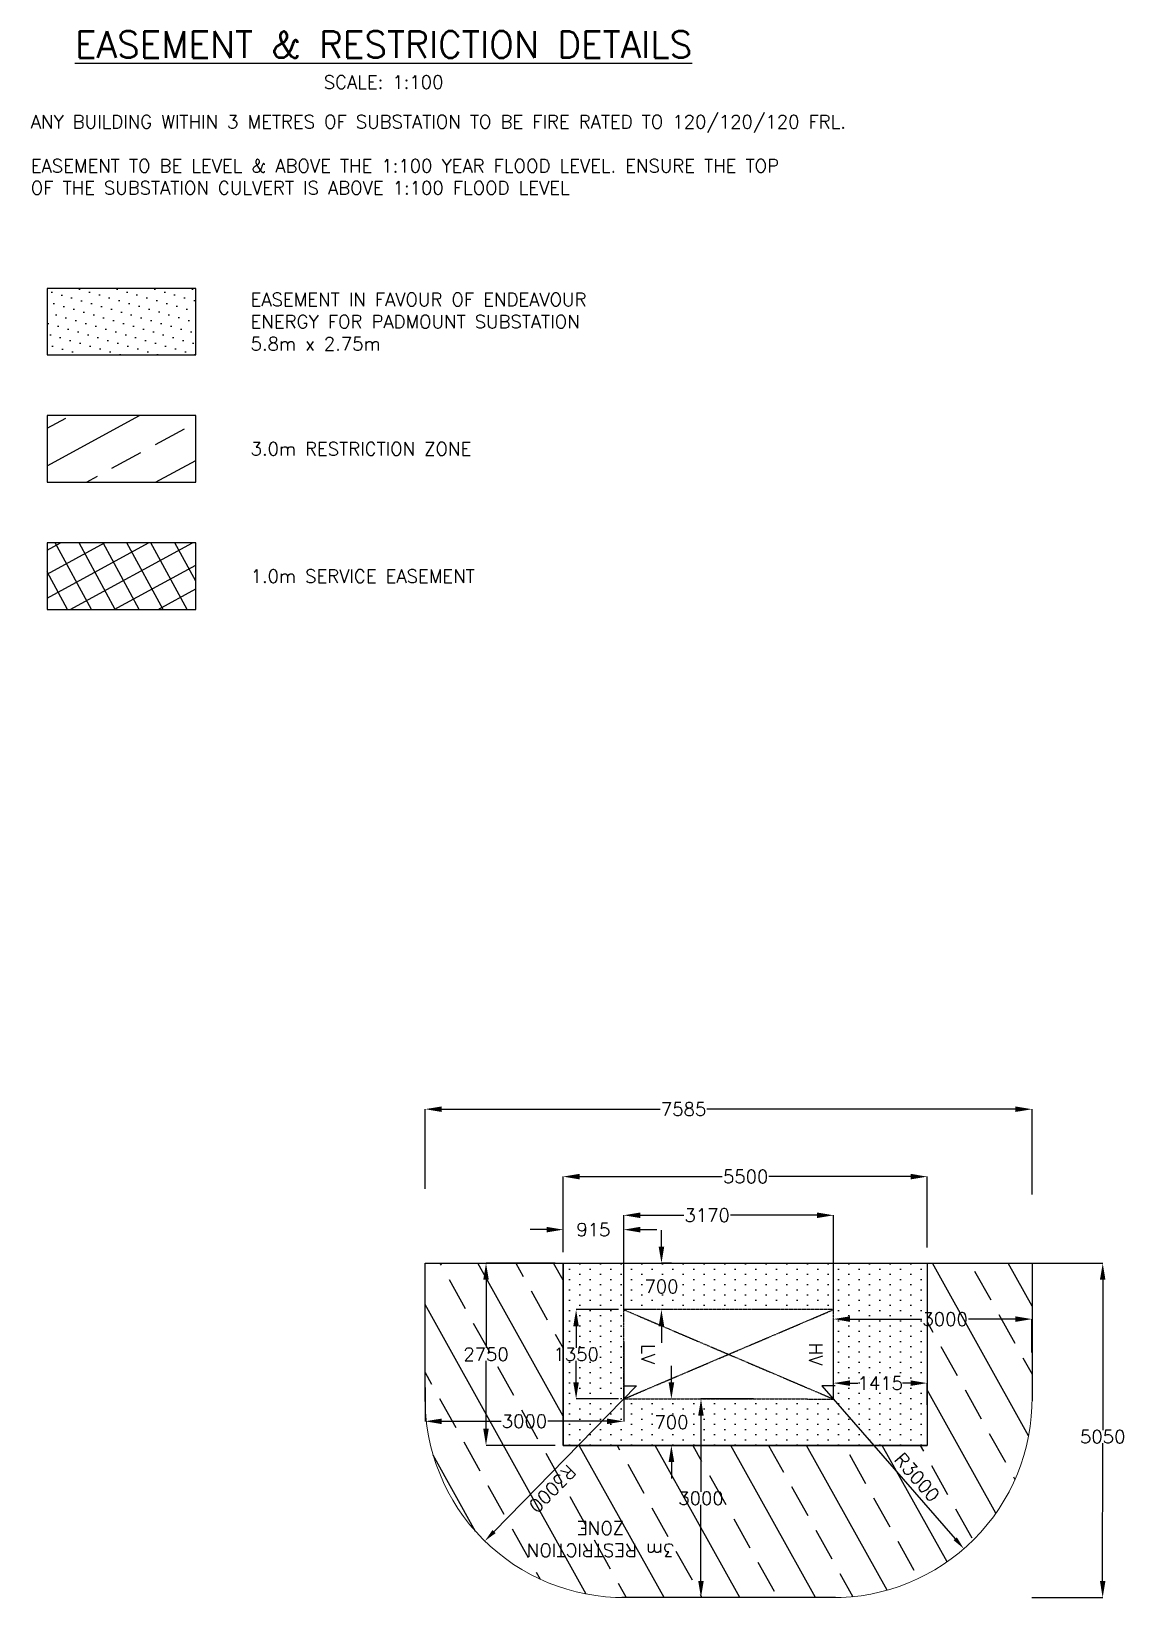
# Model space of a CAD drawing. Header units: metres. Extents: x 15383 to 530218, y 6156255 to 6759712.
# Drawn here: x 15383 to 31888, y 6599787 to 6623447 of the extents above; entities that cross this region are included whole.
import ezdxf

# ---------------------------------------------------------------- set-up
doc = ezdxf.new("R2010")
doc.units = ezdxf.units.M
doc.linetypes.add('HIDDEN2', pattern=[0.1875, 0.125, -0.0625])
doc.layers.add('_User Miscellaneous1', color=7, linetype='Continuous')
doc.styles.add('ROMANS', font='romans.shx', dxfattribs={"height": 200})
doc.styles.get("Standard").update_dxf_attribs({"font": 'arial.ttf'})
doc.dimstyles.new('100', dxfattribs={"dimtxt": 200, "dimasz": 2500, "dimexe": 0.18, "dimexo": 0.0625, "dimgap": 0.09, "dimtad": 0, "dimtih": 1, "dimtoh": 1, "dimdec": 0, "dimzin": 0, "dimdsep": 46, "dimtxsty": 'ROMANS', "dimcen": 0.09, "dimclrt": 256, "dimadec": 0, "dimazin": 0, "dimtfac": 1, "dimtdec": 0, "dimtofl": 0, "dimtmove": 0, "dimatfit": 0, "dimfxl": 1, "dimtolj": 1, "dimtzin": 0, "dimarcsym": 0})
doc.dimstyles.get("Standard").update_dxf_attribs({"dimtxt": 0.18, "dimasz": 0.18, "dimexe": 0.18, "dimexo": 0.0625, "dimgap": 0.09, "dimtad": 0, "dimtih": 1, "dimtoh": 1, "dimdec": 4, "dimzin": 0, "dimdsep": 46, "dimtxsty": 'Standard', "dimcen": 0.09, "dimadec": 0, "dimazin": 0, "dimtfac": 1, "dimtdec": 4, "dimtofl": 0, "dimtmove": 0, "dimatfit": 3, "dimfxl": 1, "dimtolj": 1, "dimtzin": 0, "dimarcsym": 0})

# ---------------------------------------------------------------- blocks, each defined once
blk = doc.blocks.new('*D157')
at = {"layer": '_User Miscellaneous1', "color": 0, "lineweight": -2, "transparency": 16777216}
for p, q in [((30406, 6604838), (31571, 6604838)), ((31571, 6604588), (31571, 6602319)), ((31570, 6600038), (31571, 6602119)), ((30502, 6599788), (31571, 6599788))]:
    blk.add_line(p, q, dxfattribs=at)
at = {"layer": '_User Miscellaneous1', "color": 0, "lineweight": 0, "transparency": 16777216}
for points in [[(31529, 6604588), (31612, 6604588), (31571, 6604838)], [(31529, 6600038), (31612, 6600038), (31570, 6599788)]]:
    blk.add_solid(points, dxfattribs=at)
at = {"layer": '_User Miscellaneous1', "transparency": 16777216, "insert": (31571, 6602219), "char_height": 200, "attachment_point": 5, "style": 'ROMANS'}
blk.add_mtext('\\A1;5050', dxfattribs=at)
blk = doc.blocks.new('*D158')
at = {"layer": '_User Miscellaneous1', "color": 0, "lineweight": -2, "transparency": 16777216}
for p, q in [((26293, 6602788), (25501, 6602788)), ((25501, 6602538), (25501, 6601388)), ((25501, 6600038), (25501, 6601188)), ((25501, 6599788), (25501, 6599788))]:
    blk.add_line(p, q, dxfattribs=at)
at = {"layer": '_User Miscellaneous1', "color": 0, "lineweight": 0, "transparency": 16777216}
for points in [[(25459, 6602538), (25542, 6602538), (25501, 6602788)], [(25459, 6600038), (25542, 6600038), (25501, 6599788)]]:
    blk.add_solid(points, dxfattribs=at)
at = {"layer": '_User Miscellaneous1', "transparency": 16777216, "insert": (25501, 6601288), "char_height": 200, "attachment_point": 5, "style": 'ROMANS'}
blk.add_mtext('\\A1;3000', dxfattribs=at)
blk = doc.blocks.new('*D159')
at = {"layer": '_User Miscellaneous1', "color": 0, "lineweight": -2, "transparency": 16777216}
for p, q in [((24333, 6604138), (24333, 6605563)), ((24583, 6605563), (25241, 6605563)), ((27253, 6605563), (25946, 6605563)), ((27503, 6604138), (27503, 6605563))]:
    blk.add_line(p, q, dxfattribs=at)
at = {"layer": '_User Miscellaneous1', "color": 0, "lineweight": 0, "transparency": 16777216}
for points in [[(24583, 6605605), (24583, 6605521), (24333, 6605563)], [(27253, 6605605), (27253, 6605521), (27503, 6605563)]]:
    blk.add_solid(points, dxfattribs=at)
at = {"layer": '_User Miscellaneous1', "transparency": 16777216, "insert": (25594, 6605563), "char_height": 200, "attachment_point": 5, "style": 'ROMANS'}
blk.add_mtext('\\A1;3170', dxfattribs=at)
blk = doc.blocks.new('*D160')
at = {"layer": '_User Miscellaneous1', "color": 0, "lineweight": -2, "transparency": 16777216}
for p, q in [((23298, 6604838), (22253, 6604838)), ((22253, 6604588), (22253, 6603563)), ((22253, 6602338), (22253, 6603363)), ((23298, 6602088), (22253, 6602088))]:
    blk.add_line(p, q, dxfattribs=at)
at = {"layer": '_User Miscellaneous1', "color": 0, "lineweight": 0, "transparency": 16777216}
for points in [[(22211, 6604588), (22295, 6604588), (22253, 6604838)], [(22211, 6602338), (22294, 6602338), (22253, 6602088)]]:
    blk.add_solid(points, dxfattribs=at)
at = {"layer": '_User Miscellaneous1', "transparency": 16777216, "insert": (22253, 6603463), "char_height": 200, "attachment_point": 5, "style": 'ROMANS'}
blk.add_mtext('\\A1;2750', dxfattribs=at)
blk = doc.blocks.new('*D161')
at = {"layer": '_User Miscellaneous1', "color": 0, "lineweight": -2, "transparency": 16777216}
for p, q in [((23418, 6605077), (23418, 6606147)), ((23668, 6606147), (25823, 6606147)), ((28668, 6606147), (26528, 6606147)), ((28918, 6605076), (28918, 6606147))]:
    blk.add_line(p, q, dxfattribs=at)
at = {"layer": '_User Miscellaneous1', "color": 0, "lineweight": 0, "transparency": 16777216}
for points in [[(23668, 6606189), (23668, 6606105), (23418, 6606147)], [(28668, 6606189), (28668, 6606105), (28918, 6606147)]]:
    blk.add_solid(points, dxfattribs=at)
at = {"layer": '_User Miscellaneous1', "transparency": 16777216, "insert": (26176, 6606147), "char_height": 200, "attachment_point": 5, "style": 'ROMANS'}
blk.add_mtext('\\A1;5500', dxfattribs=at)
blk = doc.blocks.new('*D162')
at = {"layer": '_User Miscellaneous1', "color": 0, "lineweight": -2, "transparency": 16777216}
for p, q in [((24333, 6603659), (24333, 6602450)), ((21333, 6602964), (21333, 6602450)), ((21583, 6602451), (22480, 6602451)), ((24083, 6602451), (23185, 6602451))]:
    blk.add_line(p, q, dxfattribs=at)
at = {"layer": '_User Miscellaneous1', "color": 0, "lineweight": 0, "transparency": 16777216}
for points in [[(21583, 6602492), (21583, 6602409), (21333, 6602451)], [(24083, 6602492), (24083, 6602409), (24333, 6602451)]]:
    blk.add_solid(points, dxfattribs=at)
at = {"layer": '_User Miscellaneous1', "transparency": 16777216, "insert": (22833, 6602451), "char_height": 200, "attachment_point": 5, "style": 'ROMANS'}
blk.add_mtext('\\A1;3000', dxfattribs=at)
blk = doc.blocks.new('*D163')
at = {"layer": '_User Miscellaneous1', "color": 0, "lineweight": -2, "transparency": 16777216}
for p, q in [((24253, 6604138), (23614, 6604138)), ((23614, 6603888), (23614, 6603563)), ((23614, 6603038), (23614, 6603363)), ((24253, 6602788), (23613, 6602788))]:
    blk.add_line(p, q, dxfattribs=at)
at = {"layer": '_User Miscellaneous1', "color": 0, "lineweight": 0, "transparency": 16777216}
for points in [[(23572, 6603888), (23655, 6603888), (23614, 6604138)], [(23572, 6603038), (23655, 6603038), (23614, 6602788)]]:
    blk.add_solid(points, dxfattribs=at)
at = {"layer": '_User Miscellaneous1', "transparency": 16777216, "insert": (23614, 6603463), "char_height": 200, "attachment_point": 5, "style": 'ROMANS'}
blk.add_mtext('\\A1;1350', dxfattribs=at)
blk = doc.blocks.new('*D164')
at = {"layer": '_User Miscellaneous1', "color": 0, "lineweight": -2, "transparency": 16777216}
for p, q in [((21333, 6605963), (21333, 6607166)), ((21583, 6607166), (24885, 6607166)), ((30253, 6607165), (25590, 6607166)), ((30503, 6605876), (30503, 6607166))]:
    blk.add_line(p, q, dxfattribs=at)
at = {"layer": '_User Miscellaneous1', "color": 0, "lineweight": 0, "transparency": 16777216}
for points in [[(21583, 6607207), (21583, 6607124), (21333, 6607166)], [(30253, 6607207), (30253, 6607124), (30503, 6607165)]]:
    blk.add_solid(points, dxfattribs=at)
at = {"layer": '_User Miscellaneous1', "transparency": 16777216, "insert": (25238, 6607166), "char_height": 200, "attachment_point": 5, "style": 'ROMANS'}
blk.add_mtext('\\A1;7585', dxfattribs=at)
blk = doc.blocks.new('*D165')
at = {"layer": '_User Miscellaneous1', "color": 0, "lineweight": -2, "transparency": 16777216}
for p, q in [((27503, 6602788), (27503, 6603028)), ((27753, 6603028), (27872, 6603028)), ((28668, 6603028), (28548, 6603028)), ((28918, 6602701), (28918, 6603028))]:
    blk.add_line(p, q, dxfattribs=at)
at = {"layer": '_User Miscellaneous1', "color": 0, "lineweight": 0, "transparency": 16777216}
for points in [[(27753, 6603069), (27753, 6602986), (27503, 6603028)], [(28668, 6603069), (28668, 6602986), (28918, 6603028)]]:
    blk.add_solid(points, dxfattribs=at)
at = {"layer": '_User Miscellaneous1', "transparency": 16777216, "insert": (28210, 6603028), "char_height": 200, "attachment_point": 5, "style": 'ROMANS'}
blk.add_mtext('\\A1;1415', dxfattribs=at)
blk = doc.blocks.new('*D166')
at = {"layer": '_User Miscellaneous1', "color": 0, "lineweight": -2, "transparency": 16777216}
for p, q in [((23168, 6605346), (22918, 6605346)), ((23418, 6605004), (23418, 6605346)), ((24333, 6604976), (24333, 6605346)), ((24583, 6605346), (24833, 6605346))]:
    blk.add_line(p, q, dxfattribs=at)
at = {"layer": '_User Miscellaneous1', "color": 0, "lineweight": 0, "transparency": 16777216}
for points in [[(23168, 6605388), (23168, 6605304), (23418, 6605346)], [(24583, 6605388), (24583, 6605304), (24333, 6605346)]]:
    blk.add_solid(points, dxfattribs=at)
at = {"layer": '_User Miscellaneous1', "transparency": 16777216, "insert": (23875, 6605346), "char_height": 200, "attachment_point": 5, "style": 'ROMANS'}
blk.add_mtext('\\A1;915', dxfattribs=at)
blk = doc.blocks.new('*D167')
at = {"layer": '_User Miscellaneous1', "color": 0, "lineweight": -2, "transparency": 16777216}
for p, q in [((25054, 6603038), (25054, 6603288)), ((25054, 6602788), (25054, 6602788)), ((25054, 6602088), (25054, 6602088)), ((25054, 6601838), (25054, 6601588))]:
    blk.add_line(p, q, dxfattribs=at)
at = {"layer": '_User Miscellaneous1', "color": 0, "lineweight": 0, "transparency": 16777216}
for points in [[(25012, 6603038), (25096, 6603038), (25054, 6602788)], [(25012, 6601838), (25096, 6601838), (25054, 6602088)]]:
    blk.add_solid(points, dxfattribs=at)
at = {"layer": '_User Miscellaneous1', "transparency": 16777216, "insert": (25054, 6602438), "char_height": 200, "attachment_point": 5, "style": 'ROMANS'}
blk.add_mtext('\\A1;700', dxfattribs=at)
blk = doc.blocks.new('*D168')
at = {"layer": '_User Miscellaneous1', "color": 0, "lineweight": -2, "transparency": 16777216}
for p, q in [((24904, 6605088), (24904, 6605338)), ((25054, 6604838), (24904, 6604838)), ((25054, 6604138), (24904, 6604138)), ((24904, 6603888), (24904, 6603638))]:
    blk.add_line(p, q, dxfattribs=at)
at = {"layer": '_User Miscellaneous1', "color": 0, "lineweight": 0, "transparency": 16777216}
for points in [[(24862, 6605088), (24945, 6605088), (24904, 6604838)], [(24862, 6603888), (24945, 6603888), (24904, 6604138)]]:
    blk.add_solid(points, dxfattribs=at)
at = {"layer": '_User Miscellaneous1', "transparency": 16777216, "insert": (24904, 6604488), "char_height": 200, "attachment_point": 5, "style": 'ROMANS'}
blk.add_mtext('\\A1;700', dxfattribs=at)
blk = doc.blocks.new('*D169')
at = {"layer": '_User Miscellaneous1', "color": 0, "lineweight": -2, "transparency": 16777216}
for p, q in [((27503, 6602796), (27503, 6603995)), ((27753, 6603995), (28837, 6603995)), ((30252, 6603995), (29542, 6603995)), ((30502, 6603490), (30502, 6603995))]:
    blk.add_line(p, q, dxfattribs=at)
at = {"layer": '_User Miscellaneous1', "color": 0, "lineweight": 0, "transparency": 16777216}
for points in [[(27753, 6604037), (27753, 6603953), (27503, 6603995)], [(30252, 6604036), (30252, 6603953), (30502, 6603995)]]:
    blk.add_solid(points, dxfattribs=at)
at = {"layer": '_User Miscellaneous1', "transparency": 16777216, "insert": (29189, 6603995), "char_height": 200, "attachment_point": 5, "style": 'ROMANS'}
blk.add_mtext('\\A1;3000', dxfattribs=at)
blk = doc.blocks.new('*D170')
at = {"layer": '_User Miscellaneous1', "color": 0, "lineweight": -2, "transparency": 16777216}
for p, q in [((24529, 6602989), (22375, 6600786)), ((24329, 6602989), (24529, 6602989))]:
    blk.add_line(p, q, dxfattribs=at)
at = {"layer": '_User Miscellaneous1', "color": 0, "lineweight": 0, "transparency": 16777216}
blk.add_solid([(22351, 6600809), (22399, 6600763), (22235, 6600643)], dxfattribs=at)
at = {"layer": '_User Miscellaneous1', "color": 0, "lineweight": 0, "transparency": 16777216, "insert": (24328, 6602989), "char_height": 0.18, "attachment_point": 5}
blk.add_mtext('\\A1;R3000.1196', dxfattribs=at)
blk = doc.blocks.new('*D171')
at = {"layer": '_User Miscellaneous1', "color": 0, "lineweight": -2, "transparency": 16777216}
for p, q in [((27528, 6602988), (27328, 6602988)), ((27328, 6602988), (29342, 6600676))]:
    blk.add_line(p, q, dxfattribs=at)
at = {"layer": '_User Miscellaneous1', "color": 0, "lineweight": 0, "transparency": 16777216}
blk.add_solid([(29367, 6600698), (29317, 6600655), (29473, 6600526)], dxfattribs=at)
at = {"layer": '_User Miscellaneous1', "color": 0, "lineweight": 0, "transparency": 16777216, "insert": (27529, 6602988), "char_height": 0.18, "attachment_point": 5}
blk.add_mtext('\\A1;R3000.2054', dxfattribs=at)

msp = doc.modelspace()

# ---------------------------------------------------------------- hatches: boundary and pattern name
at = {"layer": '_User Miscellaneous1'}
h = msp.add_hatch(dxfattribs=at)
h.set_pattern_fill('DOTS', color=256, scale=2500, angle=344.116614408, style=0)
h.set_pattern_definition([(344.116614, (559067.52, 6840643.74), (117.904794, 128.90321), [0, -156.25])])
h.paths.add_polyline_path([(15620.01759, 6618558.24366), (17866.45643, 6618558.24366), (17866.45643, 6619563.94497), (15620.01759, 6619563.94497)])
h = msp.add_hatch(dxfattribs=at)
h.set_pattern_fill('ANSI33', color=256, scale=4000, angle=343.540450275, style=0)
h.set_pattern_definition([(28.54045, (1497542.2, 5727882.5), (-477.7791, 878.48), []), (28.54045, (1498220.4, 5727682.2), (-477.7791, 878.48), [500, -250])])
h.paths.add_polyline_path([(15620.01759, 6616636.56269), (17866.45643, 6616636.56269), (17866.45643, 6617642.264), (15620.01759, 6617642.264)])
h = msp.add_hatch(dxfattribs=at)
h.set_pattern_fill('ANSI37', color=256, scale=100, angle=343.54045, style=0)
h.paths.add_polyline_path([(15620.01759, 6614714.88172), (17866.45643, 6614714.88172), (17866.45643, 6615720.58304), (15620.01759, 6615720.58304)])
h = msp.add_hatch(dxfattribs=at)
h.set_pattern_fill('ANSI33', color=134, scale=4000, angle=254.116614408, style=0)
h.set_pattern_definition([(299.116614, (-492358.8, 4809630.9), (873.63116, 486.58873), []), (299.116614, (-492552.3, 4808950.8), (873.63116, 486.58873), [500, -250])])
h.paths.add_polyline_path([(28917.60429, 6604837.82261), (28917.60429, 6602088.01991), (23417.50564, 6602088.01991), (23417.50564, 6604837.82261)], flags=16)
edge = h.paths.add_edge_path()
edge.add_arc((27502.53075, 6602787.93587), 3000.20542, -89.383069267, -0.67253849)
edge.add_line((30502.52949, 6602752.72023), (30502.60429, 6604837.90179))
edge.add_line((30502.60429, 6604837.90179), (21332.99754, 6604837.95866))
edge.add_line((21332.99754, 6604837.95866), (21332.99754, 6602745.94699))
edge.add_arc((24332.82256, 6602787.98708), 3000.11958, 180.802900815, 269.488208947)
edge.add_line((24306.02453, 6599787.98718), (27534.83475, 6599787.90437))
h = msp.add_hatch(dxfattribs=at)
h.set_pattern_fill('DOTS', color=134, scale=2500, angle=90.002055409, style=0)
h.set_pattern_definition([(90.002055, (334153.19, 6244917.64), (-156.2528, 78.119395), [0, -156.25])])
h.paths.add_polyline_path([(23417.50564, 6602088.01991), (28917.50563, 6602087.82261), (28917.60429, 6604837.82261), (23417.60429, 6604838.01991)])
h.paths.add_polyline_path([(27502.53075, 6602787.93587), (27502.57918, 6604137.93587), (24332.72425, 6604138.04959), (24332.67582, 6602788.04959)], flags=16)

# ---------------------------------------------------------------- linework, layer by layer
for p, q in [((23417.60429, 6604838.01991), (23417.50564, 6602088.01991)), ((23417.60429, 6604838.01991), (28917.60429, 6604837.82261)), ((28917.60429, 6604837.82261), (28917.50563, 6602087.82261)), ((23417.50564, 6602088.01991), (28917.50563, 6602087.82261))]:
    msp.add_line(p, q, dxfattribs=at)
at = {"layer": '_User Miscellaneous1', "linetype": 'HIDDEN2'}
for p, q in [((24332.67581, 6602787.98709), (27502.57918, 6604137.93587)), ((24332.72425, 6604138.04959), (27502.53075, 6602787.93587))]:
    msp.add_line(p, q, dxfattribs=at)
at = {"layer": '_User Miscellaneous1', "elevation": 300}
for points in [[(15620.01759, 6618558.24366), (17866.45643, 6618558.24366), (17866.45643, 6619563.94497), (15620.01759, 6619563.94497)], [(15620.01759, 6616636.56269), (17866.45643, 6616636.56269), (17866.45643, 6617642.264), (15620.01759, 6617642.264)], [(15620.01759, 6614714.88172), (17866.45643, 6614714.88172), (17866.45643, 6615720.58304), (15620.01759, 6615720.58304)]]:
    msp.add_lwpolyline(points, close=True, dxfattribs=at)
at = {"layer": '_User Miscellaneous1', "ltscale": 0.5}
for points in [[(21332.94915, 6602749.55443), (21332.91503, 6604837.95866), (30502.60429, 6604837.90179), (30502.52949, 6602752.72024)], [(27534.83475, 6599787.90437), (24306.02453, 6599787.98718)]]:
    msp.add_lwpolyline(points, dxfattribs=at)
msp.add_lwpolyline([(28917.60429, 6604837.82261), (28917.60429, 6602088.01991), (23417.50564, 6602088.01991), (23417.50564, 6604837.82261)], close=True, dxfattribs=at)
at = {"layer": '_User Miscellaneous1', "linetype": 'HIDDEN2'}
msp.add_lwpolyline([(24332.67582, 6602788.04959), (27502.53075, 6602787.93587), (27502.57918, 6604137.93587), (24332.72425, 6604138.04959)], close=True, dxfattribs=at)
at = {"layer": '_User Miscellaneous1', "lineweight": 0}
for centre, radius, start, end in [((24332.82256, 6602787.98708), 3000.11958, 179.26787179, 270.50885178), ((27502.53075, 6602787.93587), 3000.20542, 269.380130045, 0.668427506)]:
    msp.add_arc(centre, radius, start, end, dxfattribs=at)

# ---------------------------------------------------------------- texts
at = {"layer": '_User Miscellaneous1', "style": 'ROMANS'}
for s, insert, char_height, width, attachment_point in [('{\\LEASEMENT & RESTRICTION DETAILS\\P\\H0.5x;\\lSCALE: 1:100}', (20704.91974, 6623013.17507, 300), 400, 11169.987753, 5), ('ANY BUILDING WITHIN 3 METRES OF SUBSTATION TO BE FIRE RATED TO 120/120/120 FRL.\\P\\PEASEMENT TO BE LEVEL & ABOVE THE 1:100 YEAR FLOOD LEVEL. ENSURE THE TOP OF THE SUBSTATION CULVERT IS ABOVE 1:100 FLOOD LEVEL', (15374.06982, 6622181.27894), 200, 12318.3773, 1), ('EASEMENT IN FAVOUR OF ENDEAVOUR ENERGY FOR PADMOUNT SUBSTATION\\P5.8m x 2.75m', (18696.06833, 6619061.09432, 300), 200, 5814.1010362, 4), ('3.0m RESTRICTION ZONE', (18696.06833, 6617139.41335, 300), 200, 5814.1010362, 4), ('1.0m SERVICE EASEMENT', (18696.06833, 6615217.73238, 300), 200, 5814.1010362, 4)]:
    msp.add_mtext(s, dxfattribs=dict(at, insert=insert, char_height=char_height, width=width, attachment_point=attachment_point))
at = {"layer": '_User Miscellaneous1', "char_height": 200, "style": 'ROMANS'}
for s, insert, width, attachment_point, rotation in [('LV', (24803.02163, 6603463.04211), 793.327, 2, 269.997944591), ('HV', (27135.8332, 6603462.94335), 793.3269719, 8, 269.997944591), ('R3000', (28766.70843, 6601605.40911), 2674.6659145, 5, 310.983805034), ('R3000', (23256.59099, 6601432.08581), 2674.6659145, 5, 225.638126177), ('3m RESTRICTION ZONE', (23985.97556, 6600669.3312), 2674.6659145, 5, 179.997944591)]:
    msp.add_mtext(s, dxfattribs=dict(at, insert=insert, width=width, attachment_point=attachment_point, rotation=rotation))

# ---------------------------------------------------------------- dimensions: what is measured, and where the dimension line sits
at = {"layer": '_User Miscellaneous1'}
dim = msp.add_linear_dim(base=(30502.73307, 6607165.47061), p1=(21333.10996, 6605963.06318), p2=(30502.6868, 6605875.63388), angle=359.997944593, text='7585', dimstyle='100', override={"dimasz": 250}, dxfattribs=at)
dim.commit()
dim.dimension.update_dxf_attribs({"geometry": '*D164', "text_midpoint": (25237.57307, 6607165.65949), "dimtype": 160})
for base, p1, p2, angle, picture, middle in [((28917.65125, 6606146.95726), (23417.55035, 6605076.57167), (28917.61284, 6605076.37437), 359.997944593, '*D161', (26175.83841, 6606147.05562)), ((27502.6303, 6605562.97564), (24332.72425, 6604138.04959), (27502.57918, 6604137.93587), 359.997944593, '*D159', (25593.89605, 6605563.04412)), ((24332.76758, 6605346.12356), (23417.61024, 6605003.94442), (24332.75431, 6604976.15644), 359.997944593, '*D166', (23875.19505, 6605346.13998)), ((24903.77905, 6604138.0291), (25053.67683, 6604838.08622), (25054.15359, 6604138.02371), 269.997944593, '*D168', (24903.7916, 6604488.06035)), ((22252.89451, 6604838.0617), (23298.45172, 6602088.02419), (23298.55037, 6604838.02418), 269.997944593, '*D160', (22252.84518, 6603463.0617)), ((31570.4753, 6599787.78993), (30405.67253, 6604837.90239), (30502.42312, 6599787.82825), 269.997944593, '*D157', (31570.56253, 6602219.40042)), ((27502.57405, 6603994.93134), (30502.20236, 6603490.28072), (27502.53103, 6602795.76409), 359.997944593, '*D169', (29189.4931, 6603994.87083)), ((25054.08005, 6602087.9612), (25053.60328, 6602788.02372), (25054.08005, 6602087.9612), 269.997944593, '*D167', (25054.0926, 6602437.99246)), ((27502.53935, 6603027.6118), (28917.50563, 6602700.89209), (27502.53075, 6602787.93587), 359.997944593, '*D165', (28210.02835, 6603027.58642))]:
    dim = msp.add_linear_dim(base=base, p1=p1, p2=p2, angle=angle, dimstyle='100', override={"dimasz": 250}, dxfattribs=at)
    dim.commit()
    dim.dimension.update_dxf_attribs({"geometry": picture, "text_midpoint": middle, "dimtype": 160})
for base, p1, p2, angle, picture, middle in [((23613.71383, 6604138.07538), (24252.81047, 6602788.05245), (24252.8589, 6604138.05245), 269.997944593, '*D163', (23613.68962, 6603463.07538)), ((21332.9794, 6602450.67055), (24332.66915, 6603658.75825), (21332.99782, 6602964.24161), 359.997944593, '*D162', (22832.8026, 6602450.61674)), ((25500.63772, 6599787.94518), (26292.95328, 6602787.97926), (25500.63772, 6599787.94518), 269.997944593, '*D158', (25500.69153, 6601287.97643))]:
    dim = msp.add_linear_dim(base=base, p1=p1, p2=p2, angle=angle, dimstyle='100', override={"dimasz": 250}, dxfattribs=at)
    dim.commit()
    dim.dimension.update_dxf_attribs({"geometry": picture, "text_midpoint": middle})
at = {"layer": '_User Miscellaneous1', "lineweight": 0}
for center, mpoint, picture, middle in [((24332.82256, 6602787.98708), (22235.25263, 6600643.01205), '*D170', (24328.34634, 6602988.70634)), ((27502.53075, 6602787.93587), (29473.07483, 6600525.59447), '*D171', (27528.97987, 6602988.05767))]:
    dim = msp.add_radius_dim(center=center, mpoint=mpoint, dimstyle='Standard', override={"dimasz": 200}, dxfattribs=at)
    dim.commit()
    dim.dimension.update_dxf_attribs({"geometry": picture, "text_midpoint": middle, "dimtype": 164})

doc.saveas('drawing.dxf')
